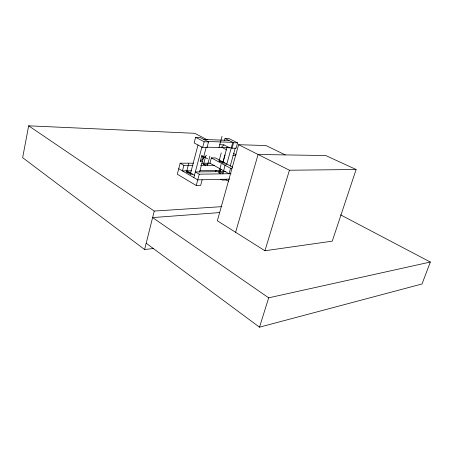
<?xml version="1.0" encoding="UTF-8"?>
<svg xmlns="http://www.w3.org/2000/svg" width="453" height="453" viewBox="0 0 453 453"><rect width="100%" height="100%" fill="white"/><g stroke="black" fill="none" stroke-linecap="round" stroke-linejoin="round"><path stroke-width="0.68" d="M222.87 173.833L225.249 164.496M207.508 165.288L209.869 156.183M207.287 139.813L194.733 133.307L28.658 125.821L22.65 157.667L144.598 249.535L153.726 248.465M144.598 249.535L154.235 211.075L28.658 125.821M193.386 163.199L180.158 163.188L177.321 174.235L196.234 185.515L200.656 185.373L202.157 179.762M180.158 163.188L183.884 165.334L182.446 170.9L191.5 170.809M192.514 174.15L190.317 174.179L186.534 171.97L188.708 163.624M195.605 137.287L194.133 142.95L202.65 147.491L207.021 147.599L208.533 141.908L199.977 137.457L195.605 137.287L204.167 141.766L208.533 141.908M190.317 174.179L197.978 145M193.844 177.587L201.868 147.072M202.65 147.491L204.167 141.766M202.485 161.268L200.311 161.257L201.806 155.628L207.684 158.839M199.637 171.987L206.234 147.18M196.234 185.515L199.246 174.195L231.053 173.709M205.424 165.294L203.556 164.246L205.719 156.132M232.734 167.259L215.418 157.933L211.37 157.893L209.937 163.216L229.031 173.737L230.549 168.29L231.896 168.278M219.003 147.502L222.032 136.33M215.662 171.721L216.019 170.419M224.484 140.47L225.039 138.442L229.037 138.595L237.582 142.871L236.064 148.307L232.072 148.21L231.29 147.808L206.93 147.197M224.869 163.023L222.853 163.018L219.042 160.962L221.245 152.899M220.792 173.867L218.833 172.774L221.104 164.501M220.232 171.919L220.968 169.246M222.802 162.553L227.038 147.163M222.853 163.018L225.084 154.92M226.636 164.62L232.802 142.344L207.746 141.5M232.072 148.21L233.589 142.74L237.582 142.871M230.26 165.951L235.283 147.91M285.328 154.909L265.979 145.543L238.612 144.711L217.349 220.787L264.926 250.758L332.259 241.155L356.12 169.507L325.735 155.526L258.097 154.49L235.611 232.293M264.926 250.758L289.444 170.226L356.12 169.507M259.501 327.179L268.68 297.819L430.35 262.038L422.009 283.98L259.501 327.179L146.177 243.216M221.081 147.553L223.907 144.841L229.835 147.882M200.311 161.257L206.494 155.345M219.58 212.593L152.61 217.576L268.68 297.819M154.235 211.075L221.908 206.636M226.353 179.983L222.355 180.084L220.736 179.167M229.75 179.111L197.734 179.869L178.737 168.726M218.833 172.774L222.978 172.718M225.968 171.579L195.339 171.942L199.246 174.195M199.852 170.724L220.736 170.515M183.884 165.334L192.938 165.317M200.594 165.3L214.518 165.271M203.556 164.246L207.701 164.246M201.738 163.21L210.096 163.216M232.933 155.487L235.554 155.521M219.756 144.722L223.907 144.841M203.839 139.467L228.901 140.379M186.534 171.97L190.622 173.046M219.042 160.962L222.961 161.993M238.612 144.711L289.444 170.226M225.039 138.442L233.589 142.74M221.727 147.293L226.749 149.898M233.652 153.471L236.166 154.773M340.52 214.824L430.35 262.038M211.37 157.893L230.549 168.29M219.614 170.158L220.843 170.838M225.503 179.507L228.55 181.223M186.121 170.424L194.439 175.266M201.806 155.628L203.233 158.465"/></g></svg>
